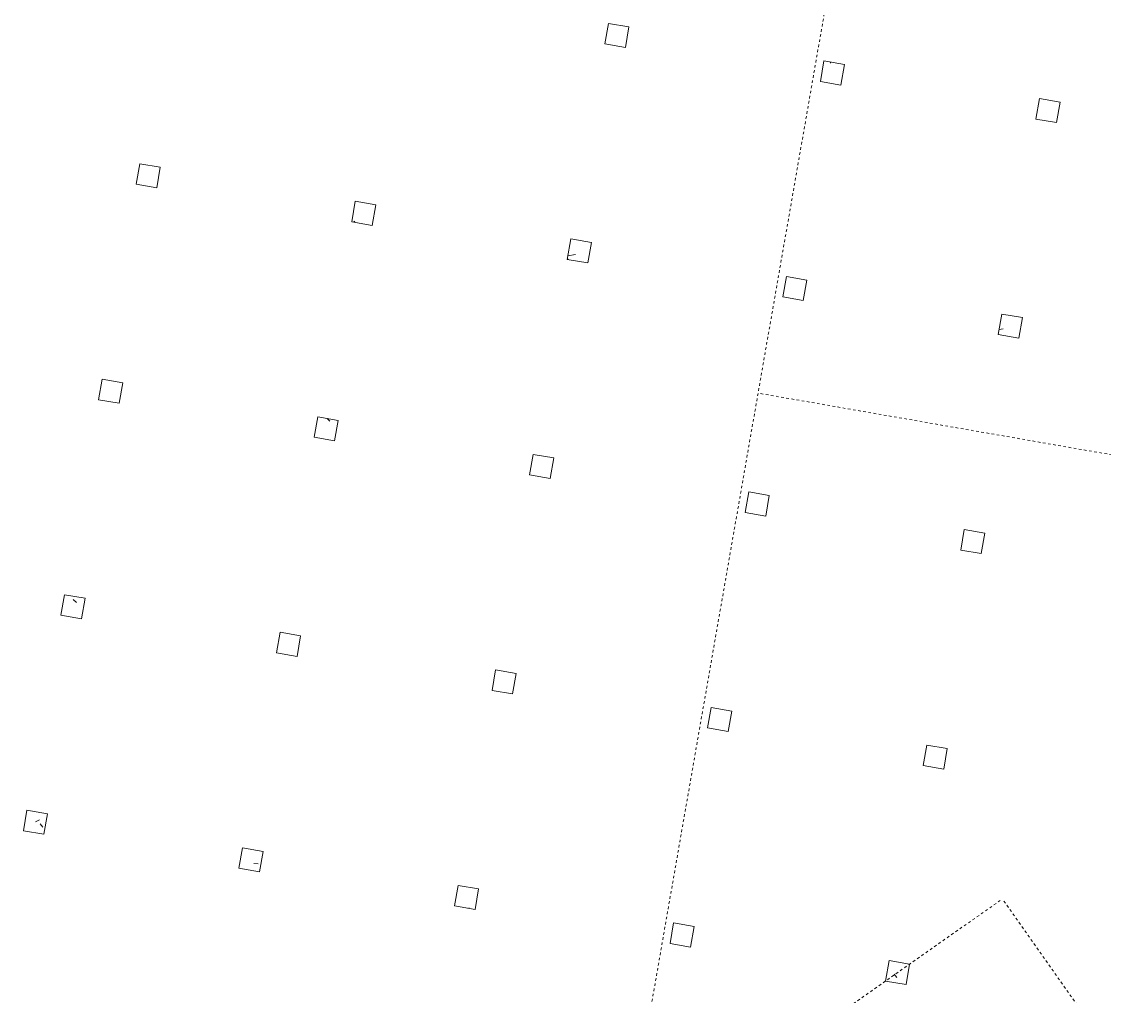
# Model space of a CAD drawing. Extents: x 274235 to 276654, y 142848 to 144425.
# Drawn here: x 276088.12 to 276129.69, y 143105.01 to 143142.44 of the extents above; entities that cross this region are included whole.
import ezdxf

# ---------------------------------------------------------------- set-up
doc = ezdxf.new("R2010")
doc.units = 0
doc.header["$LTSCALE"] = 1.5
for name, pattern in [('ACM-G-CENTER', [50.800000000000004, 31.75, -6.350000000000001, 6.350000000000001, -6.350000000000001]), ('ACM-G-HIDDEN2', [4.762500000000001, 3.175000000000001, -1.5875]), ('Hidden 1_32_', [1.3890625, 0.7937500000000002, -0.5953125])]:
    doc.linetypes.add(name, pattern=pattern)
doc.layers.get('0').update_dxf_attribs({"linetype": 'CONTINUOUS', "lineweight": 0})
for name, color, linetype, lineweight in [('_ACM-A-DETL', 7, 'CONTINUOUS', 5), ('_ACM-A-GRID', 3, 'CONTINUOUS', 5), ('_ACM-S-STRU-CLOS', 5, 'CONTINUOUS', 5)]:
    doc.layers.add(name, color=color, linetype=linetype, lineweight=lineweight)

# ---------------------------------------------------------------- blocks, each defined once
blk = doc.blocks.new('M_Concrete-Rectangular-Column - 800 x 800mm-V49-B1_Working')
at = {"layer": '_ACM-S-STRU-CLOS'}
h = blk.add_hatch(dxfattribs=at)
h.set_pattern_fill('FP_28', color=256, style=0, pattern_type=2)
h.set_pattern_definition([(49.99999999999999, (-874204.1240000001, -680004.566), (3643.681986006824, -318.7812880006761), [381, -4191]), (355, (-874204.1240000001, -680004.566), (-704.8562580461121, 3821.135846227694), [304.8, -3352.8]), (100.451, (-873900.484, -680031.1309999999), (2938.852362929117, 3502.332152374178), [323.8, -3561.801]), (46.184, (-874204.1240000001, -678988.566), (5421.581919880712, -840.8554984886337), [571.5, -6286.5]), (96.636, (-873752.325, -679058.6359999999), (4748.051319755933, 4948.551449789822), [485.7, -5342.701999999999]), (351.184, (-874204.1240000001, -678988.566), (4748.100788072627, 4948.506072045693), [457.2, -5029.2]), (21, (-873696.1240000001, -679242.566), (3032.287836333134, -2045.304476687058), [381, -4191]), (326, (-873696.1240000001, -679242.566), (1236.042244531653, 3683.761809559103), [304.8, -3352.8]), (71.45100000000001, (-873443.433, -679413.0079999999), (4268.342513760047, 1638.424823382678), [323.8, -3561.801]), (37.50000000000001, (-874204.1240000001, -680004.566), (61.77206501183639, 1691.100777463062), [167.64, -3144.52, 167.64, -6601.46]), (37.50000000000001, (-874204.1240000001, -680004.566), (61.77206501183639, 1691.100777463062), [-3479.8, -3235.96, 167.64, -3197.86]), (7.499999999999999, (-874204.1240000001, -680004.566), (1336.393250206115, 2003.61149636239), [167.64, -1772.92, 167.64, -4351.02]), (7.499999999999999, (-874204.1240000001, -680004.566), (1336.393250206115, 2003.61149636239), [-2108.2, -3068.32, 167.64, -1115.06]), (327.5, (-875336.964, -680004.566), (2711.817807077548, -114.578640950727), [167.64, -1102.36, -9220.2]), (327.5, (-875336.964, -680004.566), (2711.817807077548, -114.578640950727), [-1270, 167.64, -3794.76, -5257.8]), (327.5, (-875336.964, -680004.566), (2711.817807077548, -114.578640950727), [-5232.4, 167.64, -5090.16]), (317.5, (-875844.964, -680004.566), (2962.585592803855, 508.5334453662156), [167.64, -1483.36, 167.64, -6197.6]), (317.5, (-875844.964, -680004.566), (2962.585592803855, 508.5334453662156), [-1818.64, -2463.8, 167.64, -3566.16])])
h.paths.add_polyline_path([(400.0000000008793, -399.999999999216), (400.0000000008793, 400.0000000007753), (-399.9999999990774, 400.0000000007753), (-399.9999999990774, -399.999999999216)])
at = {"layer": '_ACM-A-DETL', "color": 250}
for p, q in [((400.0000000000002, 400.0000000000002), (-399.9999999999999, 400.0000000000002)), ((-399.9999999999999, 400.0000000000002), (-399.9999999999999, -399.9999999999999)), ((400.0000000000002, -399.9999999999999), (400.0000000000002, 400.0000000000002)), ((-399.9999999999999, -399.9999999999999), (400.0000000000002, -399.9999999999999))]:
    blk.add_line(p, q, dxfattribs=at)
blk = doc.blocks.new('M_Concrete-Rectangular-Column - 800 x 800mm-V54-B1_Working')
at = {"layer": '_ACM-A-DETL', "color": 250}
for p, q in [((400.0000000000002, 400.0000000000002), (-399.9999999999999, 400.0000000000002)), ((-399.9999999999999, 400.0000000000002), (-399.9999999999999, -399.9999999999999)), ((400.0000000000002, -399.9999999999999), (400.0000000000002, 400.0000000000002)), ((-399.9999999999999, -399.9999999999999), (400.0000000000002, -399.9999999999999))]:
    blk.add_line(p, q, dxfattribs=at)
blk = doc.blocks.new('M_Concrete-Rectangular-Column - 800 x 800mm-V55-B1_Working')
at = {"layer": '_ACM-A-DETL', "color": 250}
for p, q in [((400.0000000000002, 400.0000000000002), (-399.9999999999999, 400.0000000000002)), ((-399.9999999999999, 400.0000000000002), (-399.9999999999999, -399.9999999999999)), ((400.0000000000002, -399.9999999999999), (400.0000000000002, 400.0000000000002)), ((-399.9999999999999, -399.9999999999999), (400.0000000000002, -399.9999999999999))]:
    blk.add_line(p, q, dxfattribs=at)
blk = doc.blocks.new('M_Concrete-Rectangular-Column - 800 x 800mm-V56-B1_Working')
at = {"layer": '_ACM-S-STRU-CLOS'}
h = blk.add_hatch(dxfattribs=at)
h.set_pattern_fill('FP_33', color=256, style=0, pattern_type=2)
h.set_pattern_definition([(49.99999999999999, (-865804.1240000001, -705204.565), (3643.681986006824, -318.7812880006761), [381, -4191]), (355, (-865804.1240000001, -705204.565), (-704.8562580461121, 3821.135846227694), [304.8, -3352.8]), (100.451, (-865500.484, -705231.1309999999), (2938.852362929117, 3502.332152374178), [323.8, -3561.801]), (46.184, (-865804.1240000001, -704188.565), (5421.581919880712, -840.8554984886337), [571.5, -6286.5]), (96.636, (-865352.325, -704258.635), (4748.051319755933, 4948.551449789822), [485.7, -5342.701999999999]), (351.184, (-865804.1240000001, -704188.565), (4748.100788072627, 4948.506072045693), [457.2, -5029.2]), (21, (-865296.1240000001, -704442.565), (3032.287836333134, -2045.304476687058), [381, -4191]), (326, (-865296.1240000001, -704442.565), (1236.042244531653, 3683.761809559103), [304.8, -3352.8]), (71.45100000000001, (-865043.433, -704613.0079999999), (4268.342513760047, 1638.424823382678), [323.8, -3561.801]), (37.50000000000001, (-865804.1240000001, -705204.565), (61.77206501183639, 1691.100777463062), [167.64, -3144.52, 167.64, -6601.46]), (37.50000000000001, (-865804.1240000001, -705204.565), (61.77206501183639, 1691.100777463062), [-3479.8, -3235.96, 167.64, -3197.86]), (7.499999999999999, (-865804.1240000001, -705204.565), (1336.393250206115, 2003.61149636239), [167.64, -1772.92, 167.64, -4351.02]), (7.499999999999999, (-865804.1240000001, -705204.565), (1336.393250206115, 2003.61149636239), [-2108.2, -3068.32, 167.64, -1115.06]), (327.5, (-866936.964, -705204.565), (2711.817807077548, -114.578640950727), [167.64, -1102.36, -9220.2]), (327.5, (-866936.964, -705204.565), (2711.817807077548, -114.578640950727), [-1270, 167.64, -3794.76, -5257.8]), (327.5, (-866936.964, -705204.565), (2711.817807077548, -114.578640950727), [-5232.4, 167.64, -5090.16]), (317.5, (-867444.964, -705204.565), (2962.585592803855, 508.5334453662156), [167.64, -1483.36, 167.64, -6197.6]), (317.5, (-867444.964, -705204.565), (2962.585592803855, 508.5334453662156), [-1818.64, -2463.8, 167.64, -3566.16])])
h.paths.add_polyline_path([(400.0000000008793, -399.9999999992507), (400.0000000008793, 400.0000000007407), (-399.9999999990774, 400.0000000007407), (-399.9999999990774, -399.9999999992507)])
at = {"layer": '_ACM-A-DETL', "color": 250}
for p, q in [((400.0000000000002, 400.0000000000002), (-399.9999999999999, 400.0000000000002)), ((-399.9999999999999, 400.0000000000002), (-399.9999999999999, -399.9999999999999)), ((400.0000000000002, -399.9999999999999), (400.0000000000002, 400.0000000000002)), ((-399.9999999999999, -399.9999999999999), (400.0000000000002, -399.9999999999999))]:
    blk.add_line(p, q, dxfattribs=at)
blk = doc.blocks.new('M_Concrete-Rectangular-Column - 800 x 800mm-V57-B1_Working')
at = {"layer": '_ACM-S-STRU-CLOS'}
h = blk.add_hatch(dxfattribs=at)
h.set_pattern_fill('FP_34', color=256, style=0, pattern_type=2)
h.set_pattern_definition([(49.99999999999999, (-865804.1240000001, -713604.565), (3643.681986006824, -318.7812880006761), [381, -4191]), (355, (-865804.1240000001, -713604.565), (-704.8562580461121, 3821.135846227694), [304.8, -3352.8]), (100.451, (-865500.484, -713631.13), (2938.852362929117, 3502.332152374178), [323.8, -3561.801]), (46.184, (-865804.1240000001, -712588.565), (5421.581919880712, -840.8554984886337), [571.5, -6286.5]), (96.636, (-865352.325, -712658.635), (4748.051319755933, 4948.551449789822), [485.7, -5342.701999999999]), (351.184, (-865804.1240000001, -712588.565), (4748.100788072627, 4948.506072045693), [457.2, -5029.2]), (21, (-865296.1240000001, -712842.565), (3032.287836333134, -2045.304476687058), [381, -4191]), (326, (-865296.1240000001, -712842.565), (1236.042244531653, 3683.761809559103), [304.8, -3352.8]), (71.45100000000001, (-865043.433, -713013.0079999999), (4268.342513760047, 1638.424823382678), [323.8, -3561.801]), (37.50000000000001, (-865804.1240000001, -713604.565), (61.77206501183639, 1691.100777463062), [167.64, -3144.52, 167.64, -6601.46]), (37.50000000000001, (-865804.1240000001, -713604.565), (61.77206501183639, 1691.100777463062), [-3479.8, -3235.96, 167.64, -3197.86]), (7.499999999999999, (-865804.1240000001, -713604.565), (1336.393250206115, 2003.61149636239), [167.64, -1772.92, 167.64, -4351.02]), (7.499999999999999, (-865804.1240000001, -713604.565), (1336.393250206115, 2003.61149636239), [-2108.2, -3068.32, 167.64, -1115.06]), (327.5, (-866936.964, -713604.565), (2711.817807077548, -114.578640950727), [167.64, -1102.36, -9220.2]), (327.5, (-866936.964, -713604.565), (2711.817807077548, -114.578640950727), [-1270, 167.64, -3794.76, -5257.8]), (327.5, (-866936.964, -713604.565), (2711.817807077548, -114.578640950727), [-5232.4, 167.64, -5090.16]), (317.5, (-867444.964, -713604.565), (2962.585592803855, 508.5334453662156), [167.64, -1483.36, 167.64, -6197.6]), (317.5, (-867444.964, -713604.565), (2962.585592803855, 508.5334453662156), [-1818.64, -2463.8, 167.64, -3566.16])])
h.paths.add_polyline_path([(400.00000000081, -399.999999999216), (400.00000000081, 400.0000000007753), (-399.9999999991467, 400.0000000007753), (-399.9999999991467, -399.999999999216)])
at = {"layer": '_ACM-A-DETL', "color": 250}
for p, q in [((400.0000000000002, 400.0000000000002), (-399.9999999999999, 400.0000000000002)), ((-399.9999999999999, 400.0000000000002), (-399.9999999999999, -399.9999999999999)), ((400.0000000000002, -399.9999999999999), (400.0000000000002, 400.0000000000002)), ((-399.9999999999999, -399.9999999999999), (400.0000000000002, -399.9999999999999))]:
    blk.add_line(p, q, dxfattribs=at)
blk = doc.blocks.new('M_Concrete-Rectangular-Column - 800 x 800mm-V71-B1_Working')
at = {"layer": '_ACM-A-DETL', "color": 250}
for p, q in [((400.0000000000002, 400.0000000000002), (-399.9999999999999, 400.0000000000002)), ((-399.9999999999999, 400.0000000000002), (-399.9999999999999, -399.9999999999999)), ((400.0000000000002, -399.9999999999999), (400.0000000000002, 400.0000000000002)), ((-399.9999999999999, -399.9999999999999), (400.0000000000002, -399.9999999999999))]:
    blk.add_line(p, q, dxfattribs=at)
blk = doc.blocks.new('M_Concrete-Rectangular-Column - 800 x 800mm-V84-B1_Working')
at = {"layer": '_ACM-S-STRU-CLOS'}
h = blk.add_hatch(dxfattribs=at)
h.set_pattern_fill('FP_54', color=256, style=0, pattern_type=2)
h.set_pattern_definition([(49.99999999999999, (-874204.1240000001, -696804.566), (3643.681986006824, -318.7812880006761), [381, -4191]), (355, (-874204.1240000001, -696804.566), (-704.8562580461121, 3821.135846227694), [304.8, -3352.8]), (100.451, (-873900.484, -696831.1309999999), (2938.852362929117, 3502.332152374178), [323.8, -3561.801]), (46.184, (-874204.1240000001, -695788.566), (5421.581919880712, -840.8554984886337), [571.5, -6286.5]), (96.636, (-873752.325, -695858.635), (4748.051319755933, 4948.551449789822), [485.7, -5342.701999999999]), (351.184, (-874204.1240000001, -695788.566), (4748.100788072627, 4948.506072045693), [457.2, -5029.2]), (21, (-873696.1240000001, -696042.566), (3032.287836333134, -2045.304476687058), [381, -4191]), (326, (-873696.1240000001, -696042.566), (1236.042244531653, 3683.761809559103), [304.8, -3352.8]), (71.45100000000001, (-873443.433, -696213.0079999999), (4268.342513760047, 1638.424823382678), [323.8, -3561.801]), (37.50000000000001, (-874204.1240000001, -696804.566), (61.77206501183639, 1691.100777463062), [167.64, -3144.52, 167.64, -6601.46]), (37.50000000000001, (-874204.1240000001, -696804.566), (61.77206501183639, 1691.100777463062), [-3479.8, -3235.96, 167.64, -3197.86]), (7.499999999999999, (-874204.1240000001, -696804.566), (1336.393250206115, 2003.61149636239), [167.64, -1772.92, 167.64, -4351.02]), (7.499999999999999, (-874204.1240000001, -696804.566), (1336.393250206115, 2003.61149636239), [-2108.2, -3068.32, 167.64, -1115.06]), (327.5, (-875336.964, -696804.566), (2711.817807077548, -114.578640950727), [167.64, -1102.36, -9220.2]), (327.5, (-875336.964, -696804.566), (2711.817807077548, -114.578640950727), [-1270, 167.64, -3794.76, -5257.8]), (327.5, (-875336.964, -696804.566), (2711.817807077548, -114.578640950727), [-5232.4, 167.64, -5090.16]), (317.5, (-875844.964, -696804.566), (2962.585592803855, 508.5334453662156), [167.64, -1483.36, 167.64, -6197.6]), (317.5, (-875844.964, -696804.566), (2962.585592803855, 508.5334453662156), [-1818.64, -2463.8, 167.64, -3566.16])])
h.paths.add_polyline_path([(400.00000000081, -399.99999999932), (400.00000000081, 400.0000000006714), (-399.9999999991467, 400.0000000006714), (-399.9999999991467, -399.99999999932)])
at = {"layer": '_ACM-A-DETL', "color": 250}
for p, q in [((400.0000000000002, 400.0000000000002), (-399.9999999999999, 400.0000000000002)), ((-399.9999999999999, 400.0000000000002), (-399.9999999999999, -399.9999999999999)), ((400.0000000000002, -399.9999999999999), (400.0000000000002, 400.0000000000002)), ((-399.9999999999999, -399.9999999999999), (400.0000000000002, -399.9999999999999))]:
    blk.add_line(p, q, dxfattribs=at)
blk = doc.blocks.new('M_Concrete-Rectangular-Column - 800 x 800mm-V97-B1_Working')
at = {"layer": '_ACM-S-STRU-CLOS'}
h = blk.add_hatch(dxfattribs=at)
h.set_pattern_fill('FP_62', color=256, style=0, pattern_type=2)
h.set_pattern_definition([(49.99999999999999, (-874204.1240000001, -705204.565), (3643.681986006824, -318.7812880006761), [381, -4191]), (355, (-874204.1240000001, -705204.565), (-704.8562580461121, 3821.135846227694), [304.8, -3352.8]), (100.451, (-873900.484, -705231.1309999999), (2938.852362929117, 3502.332152374178), [323.8, -3561.801]), (46.184, (-874204.1240000001, -704188.565), (5421.581919880712, -840.8554984886337), [571.5, -6286.5]), (96.636, (-873752.325, -704258.635), (4748.051319755933, 4948.551449789822), [485.7, -5342.701999999999]), (351.184, (-874204.1240000001, -704188.565), (4748.100788072627, 4948.506072045693), [457.2, -5029.2]), (21, (-873696.1240000001, -704442.565), (3032.287836333134, -2045.304476687058), [381, -4191]), (326, (-873696.1240000001, -704442.565), (1236.042244531653, 3683.761809559103), [304.8, -3352.8]), (71.45100000000001, (-873443.433, -704613.0079999999), (4268.342513760047, 1638.424823382678), [323.8, -3561.801]), (37.50000000000001, (-874204.1240000001, -705204.565), (61.77206501183639, 1691.100777463062), [167.64, -3144.52, 167.64, -6601.46]), (37.50000000000001, (-874204.1240000001, -705204.565), (61.77206501183639, 1691.100777463062), [-3479.8, -3235.96, 167.64, -3197.86]), (7.499999999999999, (-874204.1240000001, -705204.565), (1336.393250206115, 2003.61149636239), [167.64, -1772.92, 167.64, -4351.02]), (7.499999999999999, (-874204.1240000001, -705204.565), (1336.393250206115, 2003.61149636239), [-2108.2, -3068.32, 167.64, -1115.06]), (327.5, (-875336.964, -705204.565), (2711.817807077548, -114.578640950727), [167.64, -1102.36, -9220.2]), (327.5, (-875336.964, -705204.565), (2711.817807077548, -114.578640950727), [-1270, 167.64, -3794.76, -5257.8]), (327.5, (-875336.964, -705204.565), (2711.817807077548, -114.578640950727), [-5232.4, 167.64, -5090.16]), (317.5, (-875844.964, -705204.565), (2962.585592803855, 508.5334453662156), [167.64, -1483.36, 167.64, -6197.6]), (317.5, (-875844.964, -705204.565), (2962.585592803855, 508.5334453662156), [-1818.64, -2463.8, 167.64, -3566.16])])
h.paths.add_polyline_path([(400.0000000009486, -399.9999999991814), (400.0000000009486, 400.00000000081), (-399.9999999990081, 400.00000000081), (-399.9999999990081, -399.9999999991814)])
at = {"layer": '_ACM-A-DETL', "color": 250}
for p, q in [((400.0000000000002, 400.0000000000002), (-399.9999999999999, 400.0000000000002)), ((-399.9999999999999, 400.0000000000002), (-399.9999999999999, -399.9999999999999)), ((400.0000000000002, -399.9999999999999), (400.0000000000002, 400.0000000000002)), ((-399.9999999999999, -399.9999999999999), (400.0000000000002, -399.9999999999999))]:
    blk.add_line(p, q, dxfattribs=at)
blk = doc.blocks.new('M_Concrete-Rectangular-Column - 800 x 800mm-V112-B1_Working')
at = {"layer": '_ACM-A-DETL', "color": 250}
for p, q in [((400.0000000000002, 400.0000000000002), (-399.9999999999999, 400.0000000000002)), ((-399.9999999999999, 400.0000000000002), (-399.9999999999999, -399.9999999999999)), ((400.0000000000002, -399.9999999999999), (400.0000000000002, 400.0000000000002)), ((-399.9999999999999, -399.9999999999999), (400.0000000000002, -399.9999999999999))]:
    blk.add_line(p, q, dxfattribs=at)
blk = doc.blocks.new('M_Concrete-Rectangular-Column - 800 x 800mm-V492-B1_Working')
at = {"layer": '_ACM-A-DETL', "color": 250}
for p, q in [((400.0000000000002, 400.0000000000002), (-399.9999999999999, 400.0000000000002)), ((-399.9999999999999, 400.0000000000002), (-399.9999999999999, -399.9999999999999)), ((400.0000000000002, -399.9999999999999), (400.0000000000002, 400.0000000000002)), ((-399.9999999999999, -399.9999999999999), (400.0000000000002, -399.9999999999999))]:
    blk.add_line(p, q, dxfattribs=at)
blk = doc.blocks.new('M_Concrete-Rectangular-Column - 800 x 800mm-V493-B1_Working')
at = {"layer": '_ACM-A-DETL', "color": 250}
for p, q in [((400.0000000000002, 400.0000000000002), (-399.9999999999999, 400.0000000000002)), ((-399.9999999999999, 400.0000000000002), (-399.9999999999999, -399.9999999999999)), ((400.0000000000002, -399.9999999999999), (400.0000000000002, 400.0000000000002)), ((-399.9999999999999, -399.9999999999999), (400.0000000000002, -399.9999999999999))]:
    blk.add_line(p, q, dxfattribs=at)
blk = doc.blocks.new('M_Concrete-Rectangular-Column - 800 x 800mm-V494-B1_Working')
at = {"layer": '_ACM-S-STRU-CLOS'}
h = blk.add_hatch(dxfattribs=at)
h.set_pattern_fill('FP_311', color=256, style=0, pattern_type=2)
h.set_pattern_definition([(49.99999999999999, (-840604.1240000001, -688404.566), (3643.681986006824, -318.7812880006761), [381, -4191]), (355, (-840604.1240000001, -688404.566), (-704.8562580461121, 3821.135846227694), [304.8, -3352.8]), (100.451, (-840300.484, -688431.1309999999), (2938.852362929117, 3502.332152374178), [323.8, -3561.801]), (46.184, (-840604.1240000001, -687388.566), (5421.581919880712, -840.8554984886337), [571.5, -6286.5]), (96.636, (-840152.325, -687458.635), (4748.051319755933, 4948.551449789822), [485.7, -5342.701999999999]), (351.184, (-840604.1240000001, -687388.566), (4748.100788072627, 4948.506072045693), [457.2, -5029.2]), (21, (-840096.1240000001, -687642.566), (3032.287836333134, -2045.304476687058), [381, -4191]), (326, (-840096.1240000001, -687642.566), (1236.042244531653, 3683.761809559103), [304.8, -3352.8]), (71.45100000000001, (-839843.434, -687813.0079999999), (4268.342513760047, 1638.424823382678), [323.8, -3561.801]), (37.50000000000001, (-840604.1240000001, -688404.566), (61.77206501183639, 1691.100777463062), [167.64, -3144.52, 167.64, -6601.46]), (37.50000000000001, (-840604.1240000001, -688404.566), (61.77206501183639, 1691.100777463062), [-3479.8, -3235.96, 167.64, -3197.86]), (7.499999999999999, (-840604.1240000001, -688404.566), (1336.393250206115, 2003.61149636239), [167.64, -1772.92, 167.64, -4351.02]), (7.499999999999999, (-840604.1240000001, -688404.566), (1336.393250206115, 2003.61149636239), [-2108.2, -3068.32, 167.64, -1115.06]), (327.5, (-841736.964, -688404.566), (2711.817807077548, -114.578640950727), [167.64, -1102.36, -9220.2]), (327.5, (-841736.964, -688404.566), (2711.817807077548, -114.578640950727), [-1270, 167.64, -3794.76, -5257.8]), (327.5, (-841736.964, -688404.566), (2711.817807077548, -114.578640950727), [-5232.4, 167.64, -5090.16]), (317.5, (-842244.964, -688404.566), (2962.585592803855, 508.5334453662156), [167.64, -1483.36, 167.64, -6197.6]), (317.5, (-842244.964, -688404.566), (2962.585592803855, 508.5334453662156), [-1818.64, -2463.8, 167.64, -3566.16])])
h.paths.add_polyline_path([(400.0000000007407, -399.9999999993893), (400.0000000006714, 400.0000000006021), (-399.9999999992853, 400.0000000006021), (-399.999999999216, -399.9999999993893)])
at = {"layer": '_ACM-A-DETL', "color": 250}
for p, q in [((400.0000000000002, 400.0000000000002), (-399.9999999999999, 400.0000000000002)), ((-399.9999999999999, 400.0000000000002), (-399.9999999999999, -399.9999999999999)), ((400.0000000000002, -399.9999999999999), (400.0000000000002, 400.0000000000002)), ((-399.9999999999999, -399.9999999999999), (400.0000000000002, -399.9999999999999))]:
    blk.add_line(p, q, dxfattribs=at)
blk = doc.blocks.new('M_Concrete-Rectangular-Column - 800 x 800mm-V495-B1_Working')
at = {"layer": '_ACM-S-STRU-CLOS'}
h = blk.add_hatch(dxfattribs=at)
h.set_pattern_fill('FP_312', color=256, style=0, pattern_type=2)
h.set_pattern_definition([(49.99999999999999, (-840604.1240000001, -680004.566), (3643.681986006824, -318.7812880006761), [381, -4191]), (355, (-840604.1240000001, -680004.566), (-704.8562580461121, 3821.135846227694), [304.8, -3352.8]), (100.451, (-840300.484, -680031.1309999999), (2938.852362929117, 3502.332152374178), [323.8, -3561.801]), (46.184, (-840604.1240000001, -678988.566), (5421.581919880712, -840.8554984886337), [571.5, -6286.5]), (96.636, (-840152.325, -679058.6359999999), (4748.051319755933, 4948.551449789822), [485.7, -5342.701999999999]), (351.184, (-840604.1240000001, -678988.566), (4748.100788072627, 4948.506072045693), [457.2, -5029.2]), (21, (-840096.1240000001, -679242.566), (3032.287836333134, -2045.304476687058), [381, -4191]), (326, (-840096.1240000001, -679242.566), (1236.042244531653, 3683.761809559103), [304.8, -3352.8]), (71.45100000000001, (-839843.434, -679413.0079999999), (4268.342513760047, 1638.424823382678), [323.8, -3561.801]), (37.50000000000001, (-840604.1240000001, -680004.566), (61.77206501183639, 1691.100777463062), [167.64, -3144.52, 167.64, -6601.46]), (37.50000000000001, (-840604.1240000001, -680004.566), (61.77206501183639, 1691.100777463062), [-3479.8, -3235.96, 167.64, -3197.86]), (7.499999999999999, (-840604.1240000001, -680004.566), (1336.393250206115, 2003.61149636239), [167.64, -1772.92, 167.64, -4351.02]), (7.499999999999999, (-840604.1240000001, -680004.566), (1336.393250206115, 2003.61149636239), [-2108.2, -3068.32, 167.64, -1115.06]), (327.5, (-841736.964, -680004.566), (2711.817807077548, -114.578640950727), [167.64, -1102.36, -9220.2]), (327.5, (-841736.964, -680004.566), (2711.817807077548, -114.578640950727), [-1270, 167.64, -3794.76, -5257.8]), (327.5, (-841736.964, -680004.566), (2711.817807077548, -114.578640950727), [-5232.4, 167.64, -5090.16]), (317.5, (-842244.964, -680004.566), (2962.585592803855, 508.5334453662156), [167.64, -1483.36, 167.64, -6197.6]), (317.5, (-842244.964, -680004.566), (2962.585592803855, 508.5334453662156), [-1818.64, -2463.8, 167.64, -3566.16])])
h.paths.add_polyline_path([(400.0000000007407, -399.9999999993893), (400.0000000007407, 400.0000000006021), (-399.999999999216, 400.0000000006021), (-399.999999999216, -399.9999999993893)])
at = {"layer": '_ACM-A-DETL', "color": 250}
for p, q in [((400.0000000000002, 400.0000000000002), (-399.9999999999999, 400.0000000000002)), ((-399.9999999999999, 400.0000000000002), (-399.9999999999999, -399.9999999999999)), ((400.0000000000002, -399.9999999999999), (400.0000000000002, 400.0000000000002)), ((-399.9999999999999, -399.9999999999999), (400.0000000000002, -399.9999999999999))]:
    blk.add_line(p, q, dxfattribs=at)
blk = doc.blocks.new('M_Concrete-Rectangular-Column - 800 x 800mm-V499-B1_Working')
at = {"layer": '_ACM-S-STRU-CLOS'}
h = blk.add_hatch(dxfattribs=at)
h.set_pattern_fill('FP_315', color=256, style=0, pattern_type=2)
h.set_pattern_definition([(49.99999999999999, (-849004.1240000001, -705204.565), (3643.681986006824, -318.7812880006761), [381, -4191]), (355, (-849004.1240000001, -705204.565), (-704.8562580461121, 3821.135846227694), [304.8, -3352.8]), (100.451, (-848700.484, -705231.1309999999), (2938.852362929117, 3502.332152374178), [323.8, -3561.801]), (46.184, (-849004.1240000001, -704188.565), (5421.581919880712, -840.8554984886337), [571.5, -6286.5]), (96.636, (-848552.325, -704258.635), (4748.051319755933, 4948.551449789822), [485.7, -5342.701999999999]), (351.184, (-849004.1240000001, -704188.565), (4748.100788072627, 4948.506072045693), [457.2, -5029.2]), (21, (-848496.1240000001, -704442.565), (3032.287836333134, -2045.304476687058), [381, -4191]), (326, (-848496.1240000001, -704442.565), (1236.042244531653, 3683.761809559103), [304.8, -3352.8]), (71.45100000000001, (-848243.433, -704613.0079999999), (4268.342513760047, 1638.424823382678), [323.8, -3561.801]), (37.50000000000001, (-849004.1240000001, -705204.565), (61.77206501183639, 1691.100777463062), [167.64, -3144.52, 167.64, -6601.46]), (37.50000000000001, (-849004.1240000001, -705204.565), (61.77206501183639, 1691.100777463062), [-3479.8, -3235.96, 167.64, -3197.86]), (7.499999999999999, (-849004.1240000001, -705204.565), (1336.393250206115, 2003.61149636239), [167.64, -1772.92, 167.64, -4351.02]), (7.499999999999999, (-849004.1240000001, -705204.565), (1336.393250206115, 2003.61149636239), [-2108.2, -3068.32, 167.64, -1115.06]), (327.5, (-850136.964, -705204.565), (2711.817807077548, -114.578640950727), [167.64, -1102.36, -9220.2]), (327.5, (-850136.964, -705204.565), (2711.817807077548, -114.578640950727), [-1270, 167.64, -3794.76, -5257.8]), (327.5, (-850136.964, -705204.565), (2711.817807077548, -114.578640950727), [-5232.4, 167.64, -5090.16]), (317.5, (-850644.964, -705204.565), (2962.585592803855, 508.5334453662156), [167.64, -1483.36, 167.64, -6197.6]), (317.5, (-850644.964, -705204.565), (2962.585592803855, 508.5334453662156), [-1818.64, -2463.8, 167.64, -3566.16])])
h.paths.add_polyline_path([(400.0000000010179, -399.9999999992853), (400.0000000010179, 400.0000000007061), (-399.9999999989388, 400.0000000007061), (-399.9999999989388, -399.9999999992853)])
at = {"layer": '_ACM-A-DETL', "color": 250}
for p, q in [((400.0000000000002, 400.0000000000002), (-399.9999999999999, 400.0000000000002)), ((-399.9999999999999, 400.0000000000002), (-399.9999999999999, -399.9999999999999)), ((400.0000000000002, -399.9999999999999), (400.0000000000002, 400.0000000000002)), ((-399.9999999999999, -399.9999999999999), (400.0000000000002, -399.9999999999999))]:
    blk.add_line(p, q, dxfattribs=at)
blk = doc.blocks.new('M_Concrete-Rectangular-Column - 800 x 800mm-V500-B1_Working')
at = {"layer": '_ACM-S-STRU-CLOS'}
h = blk.add_hatch(dxfattribs=at)
h.set_pattern_fill('FP_316', color=256, style=0, pattern_type=2)
h.set_pattern_definition([(49.99999999999999, (-849004.1240000001, -696804.565), (3643.681986006824, -318.7812880006761), [381, -4191]), (355, (-849004.1240000001, -696804.565), (-704.8562580461121, 3821.135846227694), [304.8, -3352.8]), (100.451, (-848700.484, -696831.1309999999), (2938.852362929117, 3502.332152374178), [323.8, -3561.801]), (46.184, (-849004.1240000001, -695788.565), (5421.581919880712, -840.8554984886337), [571.5, -6286.5]), (96.636, (-848552.325, -695858.635), (4748.051319755933, 4948.551449789822), [485.7, -5342.701999999999]), (351.184, (-849004.1240000001, -695788.565), (4748.100788072627, 4948.506072045693), [457.2, -5029.2]), (21, (-848496.1240000001, -696042.565), (3032.287836333134, -2045.304476687058), [381, -4191]), (326, (-848496.1240000001, -696042.565), (1236.042244531653, 3683.761809559103), [304.8, -3352.8]), (71.45100000000001, (-848243.433, -696213.0079999999), (4268.342513760047, 1638.424823382678), [323.8, -3561.801]), (37.50000000000001, (-849004.1240000001, -696804.565), (61.77206501183639, 1691.100777463062), [167.64, -3144.52, 167.64, -6601.46]), (37.50000000000001, (-849004.1240000001, -696804.565), (61.77206501183639, 1691.100777463062), [-3479.8, -3235.96, 167.64, -3197.86]), (7.499999999999999, (-849004.1240000001, -696804.565), (1336.393250206115, 2003.61149636239), [167.64, -1772.92, 167.64, -4351.02]), (7.499999999999999, (-849004.1240000001, -696804.565), (1336.393250206115, 2003.61149636239), [-2108.2, -3068.32, 167.64, -1115.06]), (327.5, (-850136.964, -696804.565), (2711.817807077548, -114.578640950727), [167.64, -1102.36, -9220.2]), (327.5, (-850136.964, -696804.565), (2711.817807077548, -114.578640950727), [-1270, 167.64, -3794.76, -5257.8]), (327.5, (-850136.964, -696804.565), (2711.817807077548, -114.578640950727), [-5232.4, 167.64, -5090.16]), (317.5, (-850644.964, -696804.565), (2962.585592803855, 508.5334453662156), [167.64, -1483.36, 167.64, -6197.6]), (317.5, (-850644.964, -696804.565), (2962.585592803855, 508.5334453662156), [-1818.64, -2463.8, 167.64, -3566.16])])
h.paths.add_polyline_path([(400.0000000008793, -399.9999999992853), (400.0000000008793, 400.0000000007061), (-399.9999999990774, 400.0000000007061), (-399.9999999990774, -399.9999999992853)])
at = {"layer": '_ACM-A-DETL', "color": 250}
for p, q in [((400.0000000000002, 400.0000000000002), (-399.9999999999999, 400.0000000000002)), ((-399.9999999999999, 400.0000000000002), (-399.9999999999999, -399.9999999999999)), ((400.0000000000002, -399.9999999999999), (400.0000000000002, 400.0000000000002)), ((-399.9999999999999, -399.9999999999999), (400.0000000000002, -399.9999999999999))]:
    blk.add_line(p, q, dxfattribs=at)
blk = doc.blocks.new('M_Concrete-Rectangular-Column - 800 x 800mm-V501-B1_Working')
at = {"layer": '_ACM-A-DETL', "color": 250}
for p, q in [((400.0000000000002, 400.0000000000002), (-399.9999999999999, 400.0000000000002)), ((-399.9999999999999, 400.0000000000002), (-399.9999999999999, -399.9999999999999)), ((400.0000000000002, -399.9999999999999), (400.0000000000002, 400.0000000000002)), ((-399.9999999999999, -399.9999999999999), (400.0000000000002, -399.9999999999999))]:
    blk.add_line(p, q, dxfattribs=at)
blk = doc.blocks.new('M_Concrete-Rectangular-Column - 800 x 800mm-V502-B1_Working')
at = {"layer": '_ACM-S-STRU-CLOS'}
h = blk.add_hatch(dxfattribs=at)
h.set_pattern_fill('FP_317', color=256, style=0, pattern_type=2)
h.set_pattern_definition([(49.99999999999999, (-849004.1240000001, -680004.566), (3643.681986006824, -318.7812880006761), [381, -4191]), (355, (-849004.1240000001, -680004.566), (-704.8562580461121, 3821.135846227694), [304.8, -3352.8]), (100.451, (-848700.484, -680031.1309999999), (2938.852362929117, 3502.332152374178), [323.8, -3561.801]), (46.184, (-849004.1240000001, -678988.566), (5421.581919880712, -840.8554984886337), [571.5, -6286.5]), (96.636, (-848552.325, -679058.6359999999), (4748.051319755933, 4948.551449789822), [485.7, -5342.701999999999]), (351.184, (-849004.1240000001, -678988.566), (4748.100788072627, 4948.506072045693), [457.2, -5029.2]), (21, (-848496.1240000001, -679242.566), (3032.287836333134, -2045.304476687058), [381, -4191]), (326, (-848496.1240000001, -679242.566), (1236.042244531653, 3683.761809559103), [304.8, -3352.8]), (71.45100000000001, (-848243.433, -679413.0079999999), (4268.342513760047, 1638.424823382678), [323.8, -3561.801]), (37.50000000000001, (-849004.1240000001, -680004.566), (61.77206501183639, 1691.100777463062), [167.64, -3144.52, 167.64, -6601.46]), (37.50000000000001, (-849004.1240000001, -680004.566), (61.77206501183639, 1691.100777463062), [-3479.8, -3235.96, 167.64, -3197.86]), (7.499999999999999, (-849004.1240000001, -680004.566), (1336.393250206115, 2003.61149636239), [167.64, -1772.92, 167.64, -4351.02]), (7.499999999999999, (-849004.1240000001, -680004.566), (1336.393250206115, 2003.61149636239), [-2108.2, -3068.32, 167.64, -1115.06]), (327.5, (-850136.964, -680004.566), (2711.817807077548, -114.578640950727), [167.64, -1102.36, -9220.2]), (327.5, (-850136.964, -680004.566), (2711.817807077548, -114.578640950727), [-1270, 167.64, -3794.76, -5257.8]), (327.5, (-850136.964, -680004.566), (2711.817807077548, -114.578640950727), [-5232.4, 167.64, -5090.16]), (317.5, (-850644.964, -680004.566), (2962.585592803855, 508.5334453662156), [167.64, -1483.36, 167.64, -6197.6]), (317.5, (-850644.964, -680004.566), (2962.585592803855, 508.5334453662156), [-1818.64, -2463.8, 167.64, -3566.16])])
h.paths.add_polyline_path([(400.0000000009486, -399.9999999993893), (400.0000000009486, 400.0000000006021), (-399.9999999990081, 400.0000000006021), (-399.9999999990081, -399.9999999993893)])
at = {"layer": '_ACM-A-DETL', "color": 250}
for p, q in [((400.0000000000002, 400.0000000000002), (-399.9999999999999, 400.0000000000002)), ((-399.9999999999999, 400.0000000000002), (-399.9999999999999, -399.9999999999999)), ((400.0000000000002, -399.9999999999999), (400.0000000000002, 400.0000000000002)), ((-399.9999999999999, -399.9999999999999), (400.0000000000002, -399.9999999999999))]:
    blk.add_line(p, q, dxfattribs=at)
blk = doc.blocks.new('M_Concrete-Rectangular-Column - 800 x 800mm-V505-B1_Working')
at = {"layer": '_ACM-A-DETL', "color": 250}
for p, q in [((400.0000000000002, 400.0000000000002), (-399.9999999999999, 400.0000000000002)), ((-399.9999999999999, 400.0000000000002), (-399.9999999999999, -399.9999999999999)), ((400.0000000000002, -399.9999999999999), (400.0000000000002, 400.0000000000002)), ((-399.9999999999999, -399.9999999999999), (400.0000000000002, -399.9999999999999))]:
    blk.add_line(p, q, dxfattribs=at)
blk = doc.blocks.new('M_Concrete-Rectangular-Column - 800 x 800mm-V506-B1_Working')
at = {"layer": '_ACM-S-STRU-CLOS'}
h = blk.add_hatch(dxfattribs=at)
h.set_pattern_fill('FP_319', color=256, style=0, pattern_type=2)
h.set_pattern_definition([(49.99999999999999, (-857404.1240000001, -705204.565), (3643.681986006824, -318.7812880006761), [381, -4191]), (355, (-857404.1240000001, -705204.565), (-704.8562580461121, 3821.135846227694), [304.8, -3352.8]), (100.451, (-857100.484, -705231.1309999999), (2938.852362929117, 3502.332152374178), [323.8, -3561.801]), (46.184, (-857404.1240000001, -704188.565), (5421.581919880712, -840.8554984886337), [571.5, -6286.5]), (96.636, (-856952.325, -704258.635), (4748.051319755933, 4948.551449789822), [485.7, -5342.701999999999]), (351.184, (-857404.1240000001, -704188.565), (4748.100788072627, 4948.506072045693), [457.2, -5029.2]), (21, (-856896.1240000001, -704442.565), (3032.287836333134, -2045.304476687058), [381, -4191]), (326, (-856896.1240000001, -704442.565), (1236.042244531653, 3683.761809559103), [304.8, -3352.8]), (71.45100000000001, (-856643.433, -704613.0079999999), (4268.342513760047, 1638.424823382678), [323.8, -3561.801]), (37.50000000000001, (-857404.1240000001, -705204.565), (61.77206501183639, 1691.100777463062), [167.64, -3144.52, 167.64, -6601.46]), (37.50000000000001, (-857404.1240000001, -705204.565), (61.77206501183639, 1691.100777463062), [-3479.8, -3235.96, 167.64, -3197.86]), (7.499999999999999, (-857404.1240000001, -705204.565), (1336.393250206115, 2003.61149636239), [167.64, -1772.92, 167.64, -4351.02]), (7.499999999999999, (-857404.1240000001, -705204.565), (1336.393250206115, 2003.61149636239), [-2108.2, -3068.32, 167.64, -1115.06]), (327.5, (-858536.964, -705204.565), (2711.817807077548, -114.578640950727), [167.64, -1102.36, -9220.2]), (327.5, (-858536.964, -705204.565), (2711.817807077548, -114.578640950727), [-1270, 167.64, -3794.76, -5257.8]), (327.5, (-858536.964, -705204.565), (2711.817807077548, -114.578640950727), [-5232.4, 167.64, -5090.16]), (317.5, (-859044.964, -705204.565), (2962.585592803855, 508.5334453662156), [167.64, -1483.36, 167.64, -6197.6]), (317.5, (-859044.964, -705204.565), (2962.585592803855, 508.5334453662156), [-1818.64, -2463.8, 167.64, -3566.16])])
h.paths.add_polyline_path([(400.0000000008793, -399.9999999992507), (400.0000000008793, 400.0000000007407), (-399.9999999990774, 400.0000000007407), (-399.9999999990774, -399.9999999992507)])
at = {"layer": '_ACM-A-DETL', "color": 250}
for p, q in [((400.0000000000002, 400.0000000000002), (-399.9999999999999, 400.0000000000002)), ((-399.9999999999999, 400.0000000000002), (-399.9999999999999, -399.9999999999999)), ((400.0000000000002, -399.9999999999999), (400.0000000000002, 400.0000000000002)), ((-399.9999999999999, -399.9999999999999), (400.0000000000002, -399.9999999999999))]:
    blk.add_line(p, q, dxfattribs=at)
blk = doc.blocks.new('M_Concrete-Rectangular-Column - 800 x 800mm-V507-B1_Working')
at = {"layer": '_ACM-A-DETL', "color": 250}
for p, q in [((400.0000000000002, 400.0000000000002), (-399.9999999999999, 400.0000000000002)), ((-399.9999999999999, 400.0000000000002), (-399.9999999999999, -399.9999999999999)), ((400.0000000000002, -399.9999999999999), (400.0000000000002, 400.0000000000002)), ((-399.9999999999999, -399.9999999999999), (400.0000000000002, -399.9999999999999))]:
    blk.add_line(p, q, dxfattribs=at)
blk = doc.blocks.new('M_Concrete-Rectangular-Column - 800 x 800mm-V508-B1_Working')
at = {"layer": '_ACM-A-DETL', "color": 250}
for p, q in [((400.0000000000002, 400.0000000000002), (-399.9999999999999, 400.0000000000002)), ((-399.9999999999999, 400.0000000000002), (-399.9999999999999, -399.9999999999999)), ((400.0000000000002, -399.9999999999999), (400.0000000000002, 400.0000000000002)), ((-399.9999999999999, -399.9999999999999), (400.0000000000002, -399.9999999999999))]:
    blk.add_line(p, q, dxfattribs=at)
blk = doc.blocks.new('M_Concrete-Rectangular-Column - 800 x 800mm-V509-B1_Working')
at = {"layer": '_ACM-S-STRU-CLOS'}
h = blk.add_hatch(dxfattribs=at)
h.set_pattern_fill('FP_320', color=256, style=0, pattern_type=2)
h.set_pattern_definition([(49.99999999999999, (-857404.1240000001, -680004.566), (3643.681986006824, -318.7812880006761), [381, -4191]), (355, (-857404.1240000001, -680004.566), (-704.8562580461121, 3821.135846227694), [304.8, -3352.8]), (100.451, (-857100.484, -680031.1309999999), (2938.852362929117, 3502.332152374178), [323.8, -3561.801]), (46.184, (-857404.1240000001, -678988.566), (5421.581919880712, -840.8554984886337), [571.5, -6286.5]), (96.636, (-856952.325, -679058.6359999999), (4748.051319755933, 4948.551449789822), [485.7, -5342.701999999999]), (351.184, (-857404.1240000001, -678988.566), (4748.100788072627, 4948.506072045693), [457.2, -5029.2]), (21, (-856896.1240000001, -679242.566), (3032.287836333134, -2045.304476687058), [381, -4191]), (326, (-856896.1240000001, -679242.566), (1236.042244531653, 3683.761809559103), [304.8, -3352.8]), (71.45100000000001, (-856643.433, -679413.0079999999), (4268.342513760047, 1638.424823382678), [323.8, -3561.801]), (37.50000000000001, (-857404.1240000001, -680004.566), (61.77206501183639, 1691.100777463062), [167.64, -3144.52, 167.64, -6601.46]), (37.50000000000001, (-857404.1240000001, -680004.566), (61.77206501183639, 1691.100777463062), [-3479.8, -3235.96, 167.64, -3197.86]), (7.499999999999999, (-857404.1240000001, -680004.566), (1336.393250206115, 2003.61149636239), [167.64, -1772.92, 167.64, -4351.02]), (7.499999999999999, (-857404.1240000001, -680004.566), (1336.393250206115, 2003.61149636239), [-2108.2, -3068.32, 167.64, -1115.06]), (327.5, (-858536.964, -680004.566), (2711.817807077548, -114.578640950727), [167.64, -1102.36, -9220.2]), (327.5, (-858536.964, -680004.566), (2711.817807077548, -114.578640950727), [-1270, 167.64, -3794.76, -5257.8]), (327.5, (-858536.964, -680004.566), (2711.817807077548, -114.578640950727), [-5232.4, 167.64, -5090.16]), (317.5, (-859044.964, -680004.566), (2962.585592803855, 508.5334453662156), [167.64, -1483.36, 167.64, -6197.6]), (317.5, (-859044.964, -680004.566), (2962.585592803855, 508.5334453662156), [-1818.64, -2463.8, 167.64, -3566.16])])
h.paths.add_polyline_path([(400.00000000081, -399.9999999993547), (400.00000000081, 400.0000000006368), (-399.9999999991467, 400.0000000006368), (-399.9999999991467, -399.9999999993547)])
at = {"layer": '_ACM-A-DETL', "color": 250}
for p, q in [((400.0000000000002, 400.0000000000002), (-399.9999999999999, 400.0000000000002)), ((-399.9999999999999, 400.0000000000002), (-399.9999999999999, -399.9999999999999)), ((400.0000000000002, -399.9999999999999), (400.0000000000002, 400.0000000000002)), ((-399.9999999999999, -399.9999999999999), (400.0000000000002, -399.9999999999999))]:
    blk.add_line(p, q, dxfattribs=at)
blk = doc.blocks.new('M_Concrete-Rectangular-Column - 800 x 800mm-V1181-B1_Working')
at = {"layer": '_ACM-A-DETL', "color": 250}
for p, q in [((400.0000000000002, 400.0000000000002), (-399.9999999999999, 400.0000000000002)), ((-399.9999999999999, 400.0000000000002), (-399.9999999999999, -399.9999999999999)), ((400.0000000000002, -399.9999999999999), (400.0000000000002, 400.0000000000002)), ((-399.9999999999999, -399.9999999999999), (400.0000000000002, -399.9999999999999))]:
    blk.add_line(p, q, dxfattribs=at)
blk = doc.blocks.new('BASEMENT20250512')
at = {"layer": '_ACM-A-DETL', "color": 250, "linetype": 'ACM-G-HIDDEN2'}
blk.add_line((865104.1239276929, 671894.5151652216), (865104.1239276923, 730114.6159059345), dxfattribs=at)
at = {"layer": '_ACM-A-DETL', "color": 250, "linetype": 'Hidden 1_32_'}
blk.add_line((1017704.123391691, 701004.5654740367), (865104.1239276926, 701004.5654740371), dxfattribs=at)
at = {"layer": '_ACM-S-STRU-CLOS'}
for name, p in [('M_Concrete-Rectangular-Column - 800 x 800mm-V505-B1_Working', (857404.1239574706, 713604.5654293703)), ('M_Concrete-Rectangular-Column - 800 x 800mm-V57-B1_Working', (865804.1239276926, 713604.5654293683)), ('M_Concrete-Rectangular-Column - 800 x 800mm-V112-B1_Working', (874204.1238979149, 713604.5654591483)), ('M_Concrete-Rectangular-Column - 800 x 800mm-V492-B1_Working', (840604.1240170264, 705204.5654591483)), ('M_Concrete-Rectangular-Column - 800 x 800mm-V499-B1_Working', (849004.1239872485, 705204.5654591483)), ('M_Concrete-Rectangular-Column - 800 x 800mm-V506-B1_Working', (857404.1239574706, 705204.5654591483)), ('M_Concrete-Rectangular-Column - 800 x 800mm-V56-B1_Working', (865804.1239276926, 705204.5654591463)), ('M_Concrete-Rectangular-Column - 800 x 800mm-V97-B1_Working', (874204.1238979149, 705204.565488926)), ('M_Concrete-Rectangular-Column - 800 x 800mm-V493-B1_Working', (840604.1240170264, 696804.565488926)), ('M_Concrete-Rectangular-Column - 800 x 800mm-V500-B1_Working', (849004.1239872485, 696804.565488926)), ('M_Concrete-Rectangular-Column - 800 x 800mm-V507-B1_Working', (857404.1239574706, 696804.565488926)), ('M_Concrete-Rectangular-Column - 800 x 800mm-V55-B1_Working', (865804.1239276926, 696804.5654889239)), ('M_Concrete-Rectangular-Column - 800 x 800mm-V84-B1_Working', (874204.1238979149, 696804.5655187019)), ('M_Concrete-Rectangular-Column - 800 x 800mm-V494-B1_Working', (840604.1240170264, 688404.5655187039)), ('M_Concrete-Rectangular-Column - 800 x 800mm-V501-B1_Working', (849004.1239872485, 688404.5655187039)), ('M_Concrete-Rectangular-Column - 800 x 800mm-V508-B1_Working', (857404.1239574706, 688404.5655187039)), ('M_Concrete-Rectangular-Column - 800 x 800mm-V54-B1_Working', (865804.1239276926, 688404.5655187019)), ('M_Concrete-Rectangular-Column - 800 x 800mm-V71-B1_Working', (874204.1238979149, 688404.5655187019)), ('M_Concrete-Rectangular-Column - 800 x 800mm-V495-B1_Working', (840604.1240170264, 680004.5655484815)), ('M_Concrete-Rectangular-Column - 800 x 800mm-V502-B1_Working', (849004.1239872485, 680004.5655484815)), ('M_Concrete-Rectangular-Column - 800 x 800mm-V509-B1_Working', (857404.1239574706, 680004.5655484815)), ('M_Concrete-Rectangular-Column - 800 x 800mm-V1181-B1_Working', (865804.1239276926, 680004.5655484797)), ('M_Concrete-Rectangular-Column - 800 x 800mm-V49-B1_Working', (874204.1238979149, 680004.5655484797))]:
    blk.add_blockref(name, p, dxfattribs=at)
blk = doc.blocks.new('5f0512')
at = {"layer": '_ACM-A-GRID', "linetype": 'ACM-G-CENTER'}
for p, q in [((-175977.8781503522, -100377.8784183624), (-122520.6056424055, -46920.60591040563)), ((-102155.9303228372, -67285.28118718369), (-122520.6056210117, -46920.60588901304))]:
    blk.add_line(p, q, dxfattribs=at)

msp = doc.modelspace()

# ---------------------------------------------------------------- block references
at = {"xscale": 0.0009999999999999994, "yscale": 0.001, "zscale": 0.001, "rotation": 350.1075696352769}
msp.add_blockref('BASEMENT20250512', (275143.7222229671, 142586.2208173259), dxfattribs=at)

# ---------------------------------------------------------------- next in the draw order: block references
msp.add_blockref('5f0512', (276254.5380815538, 143133.931731411), dxfattribs=at)

doc.saveas('drawing.dxf')
